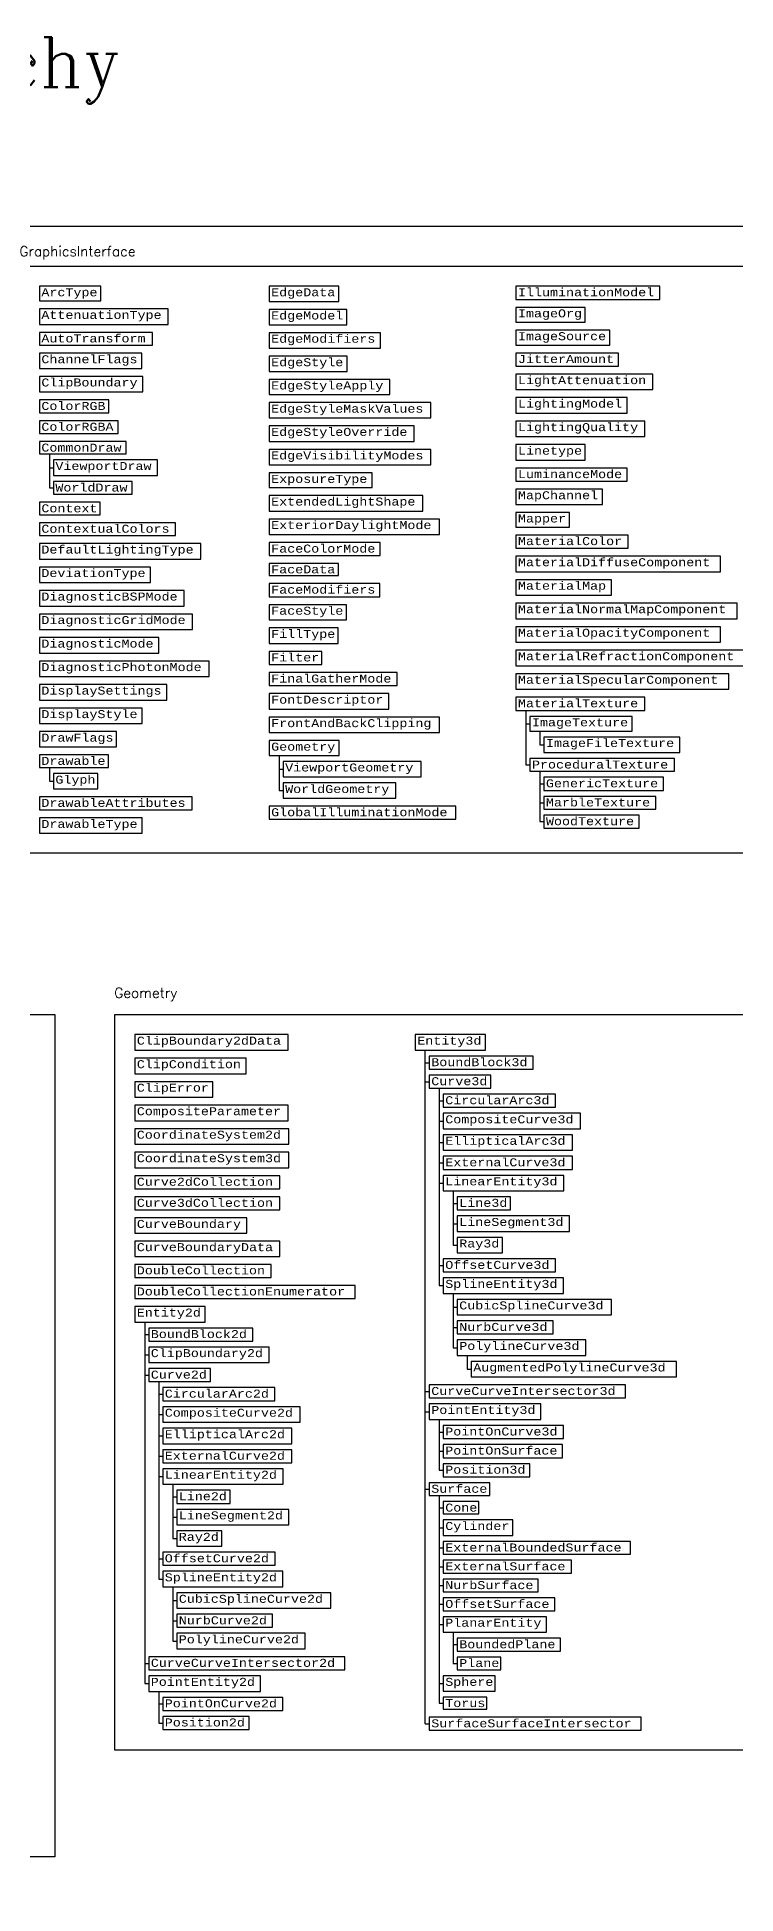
# Model space of a CAD drawing. Header units: inches. Extents: x 350 to 856, y -216 to 10.
# Drawn here: x 703.8 to 738.8, y -83.3 to 9.6 of the extents above; entities that cross this region are included whole.
import ezdxf

# ---------------------------------------------------------------- set-up
doc = ezdxf.new("R2010")
doc.units = ezdxf.units.IN
doc.header["$MEASUREMENT"] = 0
doc.layers.add('Managed', color=3, linetype='Continuous')
doc.styles.add('Categories', font='romanc.shx', dxfattribs={"height": 0.5})
doc.styles.add('PureManaged', font='COUR.TTF', dxfattribs={"height": 0.4})
doc.styles.add('Title', font='romanc.shx', dxfattribs={"width": 0.9})

msp = doc.modelspace()

# ---------------------------------------------------------------- linework, layer by layer
for p, q in [((704.428, -11.285), (704.428, -12.981)), ((704.428, -11.973), (704.628, -11.973)), ((704.428, -12.981), (704.628, -12.981)), ((728.269, -24.103), (728.269, -26.83)), ((728.269, -24.769), (728.469, -24.769)), ((728.969, -25.135), (728.969, -25.822)), ((728.969, -25.822), (729.169, -25.822)), ((715.923, -26.358), (715.923, -28.114)), ((728.269, -26.83), (728.469, -26.83)), ((704.428, -26.966), (704.428, -27.647)), ((704.428, -27.647), (704.628, -27.647)), ((715.923, -27.046), (716.123, -27.046)), ((728.969, -27.15), (728.969, -29.666)), ((728.969, -27.778), (729.169, -27.778)), ((715.923, -28.114), (716.123, -28.114)), ((728.969, -28.725), (729.169, -28.725)), ((728.969, -29.666), (729.169, -29.666)), ((723.232, -74.765), (723.232, -41.092)), ((723.232, -41.717), (723.432, -41.717)), ((723.232, -42.668), (723.432, -42.668)), ((723.932, -42.993), (723.932, -52.864)), ((723.932, -43.62), (724.132, -43.62)), ((723.932, -44.635), (724.132, -44.635)), ((723.932, -45.711), (724.132, -45.711)), ((723.932, -46.724), (724.132, -46.724)), ((723.932, -47.737), (724.132, -47.737)), ((724.632, -48.124), (724.632, -50.84)), ((724.632, -48.752), (724.832, -48.752)), ((724.632, -49.767), (724.832, -49.767)), ((724.632, -50.84), (724.832, -50.84)), ((723.932, -51.851), (724.132, -51.851)), ((723.932, -52.864), (724.132, -52.864)), ((724.632, -53.252), (724.632, -55.965)), ((709.201, -54.685), (709.201, -72.76)), ((724.632, -53.939), (724.832, -53.939)), ((709.201, -55.31), (709.401, -55.31)), ((724.632, -54.952), (724.832, -54.952)), ((709.201, -56.323), (709.401, -56.323)), ((724.632, -55.965), (724.832, -55.965)), ((725.332, -56.353), (725.332, -57.041)), ((709.201, -57.336), (709.401, -57.336)), ((725.332, -57.041), (725.532, -57.041)), ((709.901, -57.662), (709.901, -67.533)), ((709.901, -58.289), (710.101, -58.289)), ((723.232, -58.154), (723.432, -58.154)), ((709.901, -59.304), (710.101, -59.304)), ((723.232, -59.167), (723.432, -59.167)), ((723.932, -59.555), (723.932, -62.091)), ((723.932, -60.182), (724.132, -60.182)), ((709.901, -60.379), (710.101, -60.379)), ((723.932, -61.137), (724.132, -61.137)), ((709.901, -61.392), (710.101, -61.392)), ((723.932, -62.091), (724.132, -62.091)), ((709.901, -62.405), (710.101, -62.405)), ((710.601, -62.793), (710.601, -65.509)), ((723.232, -63.039), (723.432, -63.039)), ((710.601, -63.42), (710.801, -63.42)), ((723.932, -63.359), (723.932, -73.739)), ((723.932, -63.969), (724.132, -63.969)), ((710.601, -64.435), (710.801, -64.435)), ((723.932, -64.967), (724.132, -64.967)), ((710.601, -65.509), (710.801, -65.509)), ((709.901, -66.52), (710.101, -66.52)), ((723.932, -65.975), (724.132, -65.975)), ((709.901, -67.533), (710.101, -67.533)), ((723.932, -66.915), (724.132, -66.915)), ((710.601, -67.92), (710.601, -70.634)), ((710.601, -68.608), (710.801, -68.608)), ((723.932, -67.856), (724.132, -67.856)), ((723.932, -68.796), (724.132, -68.796)), ((710.601, -69.621), (710.801, -69.621)), ((723.932, -69.804), (724.132, -69.804)), ((724.632, -70.192), (724.632, -71.752)), ((710.601, -70.634), (710.801, -70.634)), ((724.632, -70.812), (724.832, -70.812)), ((709.201, -71.747), (709.401, -71.747)), ((724.632, -71.752), (724.832, -71.752)), ((709.201, -72.76), (709.401, -72.76)), ((709.901, -73.148), (709.901, -74.73)), ((723.932, -72.753), (724.132, -72.753)), ((709.901, -73.775), (710.101, -73.775)), ((723.932, -73.739), (724.132, -73.739)), ((709.901, -74.73), (710.101, -74.73)), ((723.232, -74.765), (723.432, -74.765))]:
    msp.add_line(p, q)
for points in [[(637.228, 0.1), (855.536, 0.1), (855.536, -175.533), (637.228, -175.533)], [(702.928, -1.9), (798.475, -1.9), (798.475, -31.243), (702.928, -31.243)], [(703.928, -2.9), (703.928, -3.632), (707.009, -3.632), (707.009, -2.9)], [(715.423, -2.9), (715.423, -3.661), (718.914, -3.661), (718.914, -2.9)], [(727.769, -2.9), (727.769, -3.555), (734.971, -3.555), (734.971, -2.9)], [(703.928, -4.032), (703.928, -4.807), (710.371, -4.807), (710.371, -4.032)], [(715.423, -4.061), (715.423, -4.822), (719.312, -4.822), (719.312, -4.061)], [(727.769, -3.955), (727.769, -4.696), (731.225, -4.696), (731.225, -3.955)], [(703.928, -5.207), (703.928, -5.848), (709.58, -5.848), (709.58, -5.207)], [(715.423, -5.222), (715.423, -5.997), (720.985, -5.997), (720.985, -5.222)], [(727.769, -5.096), (727.769, -5.837), (732.459, -5.837), (732.459, -5.096)], [(703.928, -6.248), (703.928, -7.009), (709.056, -7.009), (709.056, -6.248)], [(715.423, -6.397), (715.423, -7.158), (719.321, -7.158), (719.321, -6.397)], [(727.769, -6.237), (727.769, -6.892), (732.903, -6.892), (732.903, -6.237)], [(703.928, -7.409), (703.928, -8.184), (709.108, -8.184), (709.108, -7.409)], [(727.769, -7.292), (727.769, -8.067), (734.608, -8.067), (734.608, -7.292)], [(715.423, -7.558), (715.423, -8.319), (721.458, -8.319), (721.458, -7.558)], [(703.928, -8.584), (703.928, -9.224), (707.406, -9.224), (707.406, -8.584)], [(715.423, -8.719), (715.423, -9.481), (723.506, -9.481), (723.506, -8.719)], [(727.769, -8.467), (727.769, -9.243), (733.325, -9.243), (733.325, -8.467)], [(703.928, -9.624), (703.928, -10.265), (707.861, -10.265), (707.861, -9.624)], [(715.423, -9.881), (715.423, -10.656), (722.682, -10.656), (722.682, -9.881)], [(727.769, -9.643), (727.769, -10.418), (734.21, -10.418), (734.21, -9.643)], [(703.928, -10.665), (703.928, -11.285), (708.267, -11.285), (708.267, -10.665)], [(715.423, -11.056), (715.423, -11.831), (723.506, -11.831), (723.506, -11.056)], [(727.769, -10.818), (727.769, -11.593), (731.233, -11.593), (731.233, -10.818)], [(704.628, -11.585), (704.628, -12.361), (709.845, -12.361), (709.845, -11.585)], [(727.769, -11.993), (727.769, -12.648), (733.334, -12.648), (733.334, -11.993)], [(704.628, -12.661), (704.628, -13.301), (708.577, -13.301), (708.577, -12.661)], [(715.423, -12.231), (715.423, -12.963), (720.581, -12.963), (720.581, -12.231)], [(703.928, -13.701), (703.928, -14.322), (706.976, -14.322), (706.976, -13.701)], [(715.423, -13.363), (715.423, -14.139), (723.102, -14.139), (723.102, -13.363)], [(727.769, -13.048), (727.769, -13.809), (732.1, -13.809), (732.1, -13.048)], [(703.928, -14.722), (703.928, -15.362), (710.737, -15.362), (710.737, -14.722)], [(715.423, -14.539), (715.423, -15.314), (723.943, -15.314), (723.943, -14.539)], [(727.769, -14.209), (727.769, -14.941), (730.443, -14.941), (730.443, -14.209)], [(703.928, -15.762), (703.928, -16.537), (712.003, -16.537), (712.003, -15.762)], [(715.423, -15.714), (715.423, -16.354), (720.977, -16.354), (720.977, -15.714)], [(727.769, -15.341), (727.769, -15.996), (733.384, -15.996), (733.384, -15.341)], [(727.769, -16.396), (727.769, -17.171), (737.995, -17.171), (737.995, -16.396)], [(703.928, -16.937), (703.928, -17.713), (709.482, -17.713), (709.482, -16.937)], [(715.423, -16.754), (715.423, -17.366), (718.89, -17.366), (718.89, -16.754)], [(727.769, -17.571), (727.769, -18.346), (732.543, -18.346), (732.543, -17.571)], [(703.928, -18.113), (703.928, -18.888), (711.163, -18.888), (711.163, -18.113)], [(715.423, -17.766), (715.423, -18.42), (720.96, -18.42), (720.96, -17.766)], [(703.928, -19.288), (703.928, -20.063), (711.583, -20.063), (711.583, -19.288)], [(715.423, -18.82), (715.423, -19.581), (719.297, -19.581), (719.297, -18.82)], [(727.769, -18.746), (727.769, -19.522), (738.836, -19.522), (738.836, -18.746)], [(715.423, -19.981), (715.423, -20.757), (718.876, -20.757), (718.876, -19.981)], [(727.769, -19.922), (727.769, -20.697), (737.995, -20.697), (737.995, -19.922)], [(703.928, -20.463), (703.928, -21.239), (709.902, -21.239), (709.902, -20.463)], [(715.423, -21.157), (715.423, -21.811), (718.051, -21.811), (718.051, -21.157)], [(727.769, -21.097), (727.769, -21.873), (739.256, -21.873), (739.256, -21.097)], [(703.928, -21.639), (703.928, -22.414), (712.423, -22.414), (712.423, -21.639)], [(715.423, -22.211), (715.423, -22.866), (721.818, -22.866), (721.818, -22.211)], [(727.769, -22.273), (727.769, -23.048), (738.416, -23.048), (738.416, -22.273)], [(703.928, -22.814), (703.928, -23.59), (710.306, -23.59), (710.306, -22.814)], [(703.928, -23.99), (703.928, -24.765), (709.062, -24.765), (709.062, -23.99)], [(715.423, -23.266), (715.423, -24.042), (721.412, -24.042), (721.412, -23.266)], [(727.769, -23.448), (727.769, -24.103), (734.21, -24.103), (734.21, -23.448)], [(715.423, -24.442), (715.423, -25.217), (723.945, -25.217), (723.945, -24.442)], [(728.469, -24.403), (728.469, -25.135), (733.579, -25.135), (733.579, -24.403)], [(703.928, -25.165), (703.928, -25.926), (707.785, -25.926), (707.785, -25.165)], [(715.423, -25.617), (715.423, -26.358), (718.923, -26.358), (718.923, -25.617)], [(729.169, -25.435), (729.169, -26.21), (735.96, -26.21), (735.96, -25.435)], [(703.928, -26.326), (703.928, -26.966), (707.381, -26.966), (707.381, -26.326)], [(716.123, -26.658), (716.123, -27.434), (723.023, -27.434), (723.023, -26.658)], [(728.469, -26.51), (728.469, -27.15), (735.697, -27.15), (735.697, -26.51)], [(704.628, -27.266), (704.628, -28.027), (706.852, -28.027), (706.852, -27.266)], [(716.123, -27.734), (716.123, -28.495), (721.755, -28.495), (721.755, -27.734)], [(729.169, -27.45), (729.169, -28.105), (735.154, -28.105), (735.154, -27.45)], [(703.928, -28.427), (703.928, -29.082), (711.566, -29.082), (711.566, -28.427)], [(729.169, -28.405), (729.169, -29.045), (734.769, -29.045), (734.769, -28.405)], [(703.928, -29.482), (703.928, -30.243), (709.062, -30.243), (709.062, -29.482)], [(715.423, -28.895), (715.423, -29.549), (724.769, -29.549), (724.769, -28.895)], [(729.169, -29.345), (729.169, -29.986), (733.925, -29.986), (733.925, -29.345)], [(639.228, -39.316), (704.701, -39.316), (704.701, -81.413), (639.228, -81.413)], [(707.701, -39.316), (771.171, -39.316), (771.171, -76.085), (707.701, -76.085)], [(708.701, -40.316), (708.701, -41.092), (716.38, -41.092), (716.38, -40.316)], [(722.732, -40.316), (722.732, -41.092), (726.252, -41.092), (726.252, -40.316)], [(708.701, -41.492), (708.701, -42.267), (714.279, -42.267), (714.279, -41.492)], [(723.432, -41.392), (723.432, -42.042), (728.633, -42.042), (728.633, -41.392)], [(708.701, -42.667), (708.701, -43.443), (712.6, -43.443), (712.6, -42.667)], [(723.432, -42.342), (723.432, -42.993), (726.518, -42.993), (726.518, -42.342)], [(724.132, -43.293), (724.132, -43.948), (729.739, -43.948), (729.739, -43.293)], [(708.701, -43.843), (708.701, -44.618), (716.381, -44.618), (716.381, -43.843)], [(724.132, -44.248), (724.132, -45.023), (731, -45.023), (731, -44.248)], [(708.701, -45.018), (708.701, -45.793), (716.409, -45.793), (716.409, -45.018)], [(724.132, -45.323), (724.132, -46.098), (730.593, -46.098), (730.593, -45.323)], [(708.701, -46.193), (708.701, -46.969), (716.409, -46.969), (716.409, -46.193)], [(724.132, -46.398), (724.132, -47.049), (730.593, -47.049), (730.593, -46.398)], [(708.701, -47.369), (708.701, -48.023), (715.96, -48.023), (715.96, -47.369)], [(724.132, -47.349), (724.132, -48.124), (730.159, -48.124), (730.159, -47.349)], [(708.701, -48.423), (708.701, -49.078), (715.96, -49.078), (715.96, -48.423)], [(724.832, -48.424), (724.832, -49.079), (727.498, -49.079), (727.498, -48.424)], [(708.701, -49.478), (708.701, -50.239), (714.301, -50.239), (714.301, -49.478)], [(724.832, -49.379), (724.832, -50.155), (730.439, -50.155), (730.439, -49.379)], [(708.701, -50.639), (708.701, -51.4), (715.96, -51.4), (715.96, -50.639)], [(724.832, -50.455), (724.832, -51.226), (727.091, -51.226), (727.091, -50.455)], [(708.701, -51.8), (708.701, -52.455), (715.529, -52.455), (715.529, -51.8)], [(724.132, -51.526), (724.132, -52.176), (729.747, -52.176), (729.747, -51.526)], [(708.701, -52.855), (708.701, -53.51), (719.732, -53.51), (719.732, -52.855)], [(724.132, -52.476), (724.132, -53.252), (730.139, -53.252), (730.139, -52.476)], [(724.832, -53.552), (724.832, -54.327), (732.54, -54.327), (732.54, -53.552)], [(708.701, -53.91), (708.701, -54.685), (712.22, -54.685), (712.22, -53.91)], [(724.832, -54.627), (724.832, -55.278), (729.626, -55.278), (729.626, -54.627)], [(709.401, -54.985), (709.401, -55.636), (714.601, -55.636), (714.601, -54.985)], [(724.832, -55.578), (724.832, -56.353), (731.262, -56.353), (731.262, -55.578)], [(709.401, -55.936), (709.401, -56.711), (715.428, -56.711), (715.428, -55.936)], [(709.401, -57.011), (709.401, -57.662), (712.487, -57.662), (712.487, -57.011)], [(725.532, -56.653), (725.532, -57.429), (735.799, -57.429), (735.799, -56.653)], [(710.101, -57.962), (710.101, -58.616), (715.708, -58.616), (715.708, -57.962)], [(723.432, -57.829), (723.432, -58.479), (733.241, -58.479), (733.241, -57.829)], [(710.101, -58.916), (710.101, -59.692), (716.968, -59.692), (716.968, -58.916)], [(723.432, -58.779), (723.432, -59.555), (729.021, -59.555), (729.021, -58.779)], [(710.101, -59.992), (710.101, -60.767), (716.562, -60.767), (716.562, -59.992)], [(724.132, -59.855), (724.132, -60.509), (730.141, -60.509), (730.141, -59.855)], [(710.101, -61.067), (710.101, -61.718), (716.562, -61.718), (716.562, -61.067)], [(724.132, -60.809), (724.132, -61.464), (730.099, -61.464), (730.099, -60.809)], [(710.101, -62.018), (710.101, -62.793), (716.128, -62.793), (716.128, -62.018)], [(724.132, -61.764), (724.132, -62.419), (728.461, -62.419), (728.461, -61.764)], [(710.801, -63.093), (710.801, -63.748), (713.466, -63.748), (713.466, -63.093)], [(723.432, -62.719), (723.432, -63.359), (726.456, -63.359), (726.456, -62.719)], [(710.801, -64.048), (710.801, -64.823), (716.408, -64.823), (716.408, -64.048)], [(724.132, -63.659), (724.132, -64.279), (725.915, -64.279), (725.915, -63.659)], [(724.132, -64.579), (724.132, -65.355), (727.611, -65.355), (727.611, -64.579)], [(710.801, -65.123), (710.801, -65.894), (713.06, -65.894), (713.06, -65.123)], [(724.132, -65.655), (724.132, -66.295), (733.492, -66.295), (733.492, -65.655)], [(710.101, -66.194), (710.101, -66.845), (715.716, -66.845), (715.716, -66.194)], [(724.132, -66.595), (724.132, -67.236), (730.55, -67.236), (730.55, -66.595)], [(710.101, -67.145), (710.101, -67.92), (716.108, -67.92), (716.108, -67.145)], [(724.132, -67.536), (724.132, -68.176), (728.884, -68.176), (728.884, -67.536)], [(710.801, -68.22), (710.801, -68.996), (718.509, -68.996), (718.509, -68.22)], [(724.132, -68.476), (724.132, -69.116), (729.705, -69.116), (729.705, -68.476)], [(710.801, -69.296), (710.801, -69.946), (715.595, -69.946), (715.595, -69.296)], [(724.132, -69.416), (724.132, -70.192), (729.295, -70.192), (729.295, -69.416)], [(710.801, -70.246), (710.801, -71.022), (717.231, -71.022), (717.231, -70.246)], [(724.832, -70.492), (724.832, -71.132), (729.99, -71.132), (729.99, -70.492)], [(709.401, -71.422), (709.401, -72.072), (719.21, -72.072), (719.21, -71.422)], [(724.832, -71.432), (724.832, -72.072), (727.018, -72.072), (727.018, -71.432)], [(709.401, -72.372), (709.401, -73.148), (714.99, -73.148), (714.99, -72.372)], [(724.132, -72.372), (724.132, -73.133), (726.736, -73.133), (726.736, -72.372)], [(710.101, -73.448), (710.101, -74.102), (716.11, -74.102), (716.11, -73.448)], [(724.132, -73.433), (724.132, -74.045), (726.313, -74.045), (726.313, -73.433)], [(710.101, -74.402), (710.101, -75.057), (714.43, -75.057), (714.43, -74.402)], [(723.432, -74.445), (723.432, -75.085), (734.034, -75.085), (734.034, -74.445)]]:
    msp.add_lwpolyline(points, close=True)

# ---------------------------------------------------------------- texts
at = {"color": 7, "style": 'Title', "width": 0.9}
msp.add_text('ObjectARX  2008 Managed Class Hierarchy', height=2.5, dxfattribs=at).set_placement((637.634, 7.055))
at = {"insert": (702.928, -0.9), "char_height": 0.5, "width": 10.39874, "attachment_point": 1, "style": 'Categories'}
msp.add_mtext('{\\C1;GraphicsInterface}', dxfattribs=at)
at = {"color": 1, "insert": (707.676, -37.974), "char_height": 0.5, "width": 5.42221, "attachment_point": 1, "style": 'Categories'}
msp.add_mtext('Geometry', dxfattribs=at)
at = {"layer": 'Managed', "char_height": 0.4, "attachment_point": 1, "style": 'PureManaged'}
for s, insert in [('{\\Fcourier new;ArcType}', (704.028, -3)), ('{\\Fcourier new;EdgeData}', (715.523, -3)), ('{\\Fcourier new;IlluminationModel}', (727.869, -3)), ('{\\Fcourier new;AttenuationType}', (704.028, -4.132)), ('{\\Fcourier new;EdgeModel}', (715.523, -4.161)), ('{\\Fcourier new;ImageOrg}', (727.869, -4.055)), ('{\\Fcourier new;AutoTransform}', (704.028, -5.307)), ('{\\Fcourier new;EdgeModifiers}', (715.523, -5.322)), ('{\\Fcourier new;ImageSource}', (727.869, -5.196)), ('{\\Fcourier new;ChannelFlags}', (704.028, -6.348)), ('{\\Fcourier new;EdgeStyle}', (715.523, -6.497)), ('{\\Fcourier new;JitterAmount}', (727.869, -6.337)), ('{\\Fcourier new;LightAttenuation}', (727.869, -7.392)), ('{\\Fcourier new;ClipBoundary}', (704.028, -7.509)), ('{\\Fcourier new;EdgeStyleApply}', (715.523, -7.658)), ('{\\Fcourier new;ColorRGB}', (704.028, -8.684)), ('{\\Fcourier new;EdgeStyleMaskValues}', (715.523, -8.819)), ('{\\Fcourier new;LightingModel}', (727.869, -8.567)), ('{\\Fcourier new;ColorRGBA}', (704.028, -9.724)), ('{\\Fcourier new;EdgeStyleOverride}', (715.523, -9.981)), ('{\\Fcourier new;LightingQuality}', (727.869, -9.743)), ('{\\Fcourier new;CommonDraw}', (704.028, -10.765)), ('{\\Fcourier new;EdgeVisibilityModes}', (715.523, -11.156)), ('{\\Fcourier new;Linetype}', (727.869, -10.918)), ('{\\Fcourier new;ViewportDraw}', (704.728, -11.685)), ('{\\Fcourier new;LuminanceMode}', (727.869, -12.093)), ('{\\Fcourier new;WorldDraw}', (704.728, -12.761)), ('{\\Fcourier new;ExposureType}', (715.523, -12.331)), ('{\\Fcourier new;Context}', (704.028, -13.801)), ('{\\Fcourier new;ExtendedLightShape}', (715.523, -13.463)), ('{\\Fcourier new;MapChannel}', (727.869, -13.148)), ('{\\Fcourier new;ContextualColors}', (704.028, -14.822)), ('{\\Fcourier new;ExteriorDaylightMode}', (715.523, -14.639)), ('{\\Fcourier new;Mapper}', (727.869, -14.309)), ('{\\Fcourier new;FaceColorMode}', (715.523, -15.814)), ('{\\Fcourier new;MaterialColor}', (727.869, -15.441)), ('{\\Fcourier new;DefaultLightingType}', (704.028, -15.862)), ('{\\Fcourier new;MaterialDiffuseComponent}', (727.869, -16.496)), ('{\\Fcourier new;DeviationType}', (704.028, -17.037)), ('{\\Fcourier new;FaceData}', (715.523, -16.854)), ('{\\Fcourier new;MaterialMap}', (727.869, -17.671)), ('{\\Fcourier new;DiagnosticBSPMode}', (704.028, -18.213)), ('{\\Fcourier new;FaceModifiers}', (715.523, -17.866)), ('{\\Fcourier new;DiagnosticGridMode}', (704.028, -19.388)), ('{\\Fcourier new;FaceStyle}', (715.523, -18.92)), ('{\\Fcourier new;MaterialNormalMapComponent}', (727.869, -18.846)), ('{\\Fcourier new;FillType}', (715.523, -20.081)), ('{\\Fcourier new;MaterialOpacityComponent}', (727.869, -20.022)), ('{\\Fcourier new;DiagnosticMode}', (704.028, -20.563)), ('{\\Fcourier new;Filter}', (715.523, -21.257)), ('{\\Fcourier new;MaterialRefractionComponent}', (727.869, -21.197)), ('{\\Fcourier new;DiagnosticPhotonMode}', (704.028, -21.739)), ('{\\Fcourier new;FinalGatherMode}', (715.523, -22.311)), ('{\\Fcourier new;DisplaySettings}', (704.028, -22.914)), ('{\\Fcourier new;MaterialSpecularComponent}', (727.869, -22.373)), ('{\\Fcourier new;DisplayStyle}', (704.028, -24.09)), ('{\\Fcourier new;FontDescriptor}', (715.523, -23.366)), ('{\\Fcourier new;MaterialTexture}', (727.869, -23.548)), ('{\\Fcourier new;FrontAndBackClipping}', (715.523, -24.542)), ('{\\Fcourier new;ImageTexture}', (728.569, -24.503)), ('{\\Fcourier new;DrawFlags}', (704.028, -25.265)), ('{\\Fcourier new;Geometry}', (715.523, -25.717)), ('{\\Fcourier new;ImageFileTexture}', (729.269, -25.535)), ('{\\Fcourier new;Drawable}', (704.028, -26.426)), ('{\\Fcourier new;ViewportGeometry}', (716.223, -26.758)), ('{\\Fcourier new;ProceduralTexture}', (728.569, -26.61)), ('{\\Fcourier new;Glyph}', (704.728, -27.366)), ('{\\Fcourier new;WorldGeometry}', (716.223, -27.834)), ('{\\Fcourier new;GenericTexture}', (729.269, -27.55)), ('{\\Fcourier new;DrawableAttributes}', (704.028, -28.527)), ('{\\Fcourier new;MarbleTexture}', (729.269, -28.505)), ('{\\Fcourier new;DrawableType}', (704.028, -29.582)), ('{\\Fcourier new;GlobalIlluminationMode}', (715.523, -28.995)), ('{\\Fcourier new;WoodTexture}', (729.269, -29.445)), ('{\\Fcourier new;ClipBoundary2dData}', (708.801, -40.416)), ('{\\Fcourier new;Entity3d}', (722.832, -40.416)), ('{\\Fcourier new;ClipCondition}', (708.801, -41.592)), ('{\\Fcourier new;BoundBlock3d}', (723.532, -41.492)), ('{\\Fcourier new;Curve3d}', (723.532, -42.442)), ('{\\Fcourier new;ClipError}', (708.801, -42.767)), ('{\\Fcourier new;CircularArc3d}', (724.232, -43.393)), ('{\\Fcourier new;CompositeParameter}', (708.801, -43.943)), ('{\\Fcourier new;CompositeCurve3d}', (724.232, -44.348)), ('{\\Fcourier new;CoordinateSystem2d}', (708.801, -45.118)), ('{\\Fcourier new;EllipticalArc3d}', (724.232, -45.423)), ('{\\Fcourier new;CoordinateSystem3d}', (708.801, -46.293)), ('{\\Fcourier new;ExternalCurve3d}', (724.232, -46.498)), ('{\\Fcourier new;Curve2dCollection}', (708.801, -47.469)), ('{\\Fcourier new;LinearEntity3d}', (724.232, -47.449)), ('{\\Fcourier new;Curve3dCollection}', (708.801, -48.523)), ('{\\Fcourier new;Line3d}', (724.932, -48.524)), ('{\\Fcourier new;CurveBoundary}', (708.801, -49.578)), ('{\\Fcourier new;LineSegment3d}', (724.932, -49.479)), ('{\\Fcourier new;CurveBoundaryData}', (708.801, -50.739)), ('{\\Fcourier new;Ray3d}', (724.932, -50.555)), ('{\\Fcourier new;DoubleCollection}', (708.801, -51.9)), ('{\\Fcourier new;OffsetCurve3d}', (724.232, -51.626)), ('{\\Fcourier new;SplineEntity3d}', (724.232, -52.576)), ('{\\Fcourier new;DoubleCollectionEnumerator}', (708.801, -52.955)), ('{\\Fcourier new;CubicSplineCurve3d}', (724.932, -53.652)), ('{\\Fcourier new;Entity2d}', (708.801, -54.01)), ('{\\Fcourier new;NurbCurve3d}', (724.932, -54.727)), ('{\\Fcourier new;BoundBlock2d}', (709.501, -55.085)), ('{\\Fcourier new;PolylineCurve3d}', (724.932, -55.678)), ('{\\Fcourier new;ClipBoundary2d}', (709.501, -56.036)), ('{\\Fcourier new;Curve2d}', (709.501, -57.111)), ('{\\Fcourier new;AugmentedPolylineCurve3d}', (725.632, -56.753)), ('{\\Fcourier new;CircularArc2d}', (710.201, -58.062)), ('{\\Fcourier new;CurveCurveIntersector3d}', (723.532, -57.929)), ('{\\Fcourier new;CompositeCurve2d}', (710.201, -59.016)), ('{\\Fcourier new;PointEntity3d}', (723.532, -58.879)), ('{\\Fcourier new;EllipticalArc2d}', (710.201, -60.092)), ('{\\Fcourier new;PointOnCurve3d}', (724.232, -59.955)), ('{\\Fcourier new;ExternalCurve2d}', (710.201, -61.167)), ('{\\Fcourier new;PointOnSurface}', (724.232, -60.909)), ('{\\Fcourier new;LinearEntity2d}', (710.201, -62.118)), ('{\\Fcourier new;Position3d}', (724.232, -61.864)), ('{\\Fcourier new;Surface}', (723.532, -62.819)), ('{\\Fcourier new;Line2d}', (710.901, -63.193)), ('{\\Fcourier new;Cone}', (724.232, -63.759)), ('{\\Fcourier new;LineSegment2d}', (710.901, -64.148)), ('{\\Fcourier new;Cylinder}', (724.232, -64.679)), ('{\\Fcourier new;Ray2d}', (710.901, -65.223)), ('{\\Fcourier new;ExternalBoundedSurface}', (724.232, -65.755)), ('{\\Fcourier new;OffsetCurve2d}', (710.201, -66.294)), ('{\\Fcourier new;ExternalSurface}', (724.232, -66.695)), ('{\\Fcourier new;SplineEntity2d}', (710.201, -67.245)), ('{\\Fcourier new;NurbSurface}', (724.232, -67.636)), ('{\\Fcourier new;CubicSplineCurve2d}', (710.901, -68.32)), ('{\\Fcourier new;OffsetSurface}', (724.232, -68.576)), ('{\\Fcourier new;NurbCurve2d}', (710.901, -69.396)), ('{\\Fcourier new;PlanarEntity}', (724.232, -69.516)), ('{\\Fcourier new;PolylineCurve2d}', (710.901, -70.346)), ('{\\Fcourier new;BoundedPlane}', (724.932, -70.592)), ('{\\Fcourier new;CurveCurveIntersector2d}', (709.501, -71.522)), ('{\\Fcourier new;Plane}', (724.932, -71.532)), ('{\\Fcourier new;PointEntity2d}', (709.501, -72.472)), ('{\\Fcourier new;Sphere}', (724.232, -72.472)), ('{\\Fcourier new;PointOnCurve2d}', (710.201, -73.548)), ('{\\Fcourier new;Torus}', (724.232, -73.533)), ('{\\Fcourier new;Position2d}', (710.201, -74.502)), ('{\\Fcourier new;SurfaceSurfaceIntersector}', (723.532, -74.545))]:
    msp.add_mtext(s, dxfattribs=dict(at, insert=insert))

doc.saveas('drawing.dxf')
